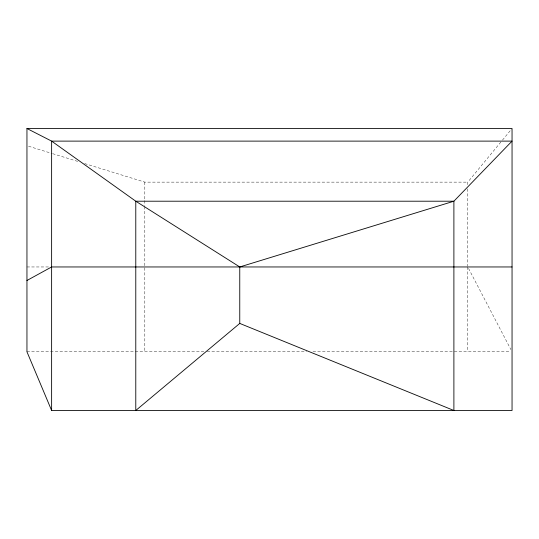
<?xml version="1.0" encoding="UTF-8"?>
<svg xmlns="http://www.w3.org/2000/svg" width="539" height="539" viewBox="0 0 539 539"><rect width="100%" height="100%" fill="white"/><g stroke="black" fill="none" stroke-linecap="round" stroke-linejoin="round"><path stroke-width="0.4" stroke-dasharray="2.69 2.02" d="M467.771 184.655L467.771 182.135L501.917 140.787M502.449 140.14L511.518 129.151M84.677 163.566L144.809 182.135L467.771 182.135M26.95 266.96L48.84 266.96M26.95 351.785L203.809 351.785M207.178 351.785L306.556 351.785M313.018 351.785L510.379 351.785M28.554 146.231L51.805 153.413M52.606 153.655L79.065 161.828M468.546 268.449L510.884 349.555M467.771 188.859L467.771 266.125M467.771 266.96L467.771 351.785M144.809 182.135L144.809 199.774M144.809 200.616L144.809 205.655M144.809 206.491L144.809 266.125M144.809 267.802L144.809 351.785"/><path stroke-width="0.81" d="M51.623 410.489L51.623 141.117L512.05 141.117L453.892 201.209L135.781 201.209L239.761 266.96L239.761 323.42L135.781 410.489L135.781 201.209L51.623 141.117L26.95 128.511L26.95 351.785L51.623 410.489L512.05 410.489L512.05 128.511L26.95 128.511M26.95 280.489L51.623 266.96L512.05 266.96M239.761 266.96L453.892 201.209L453.892 410.489L239.761 323.42"/></g></svg>
